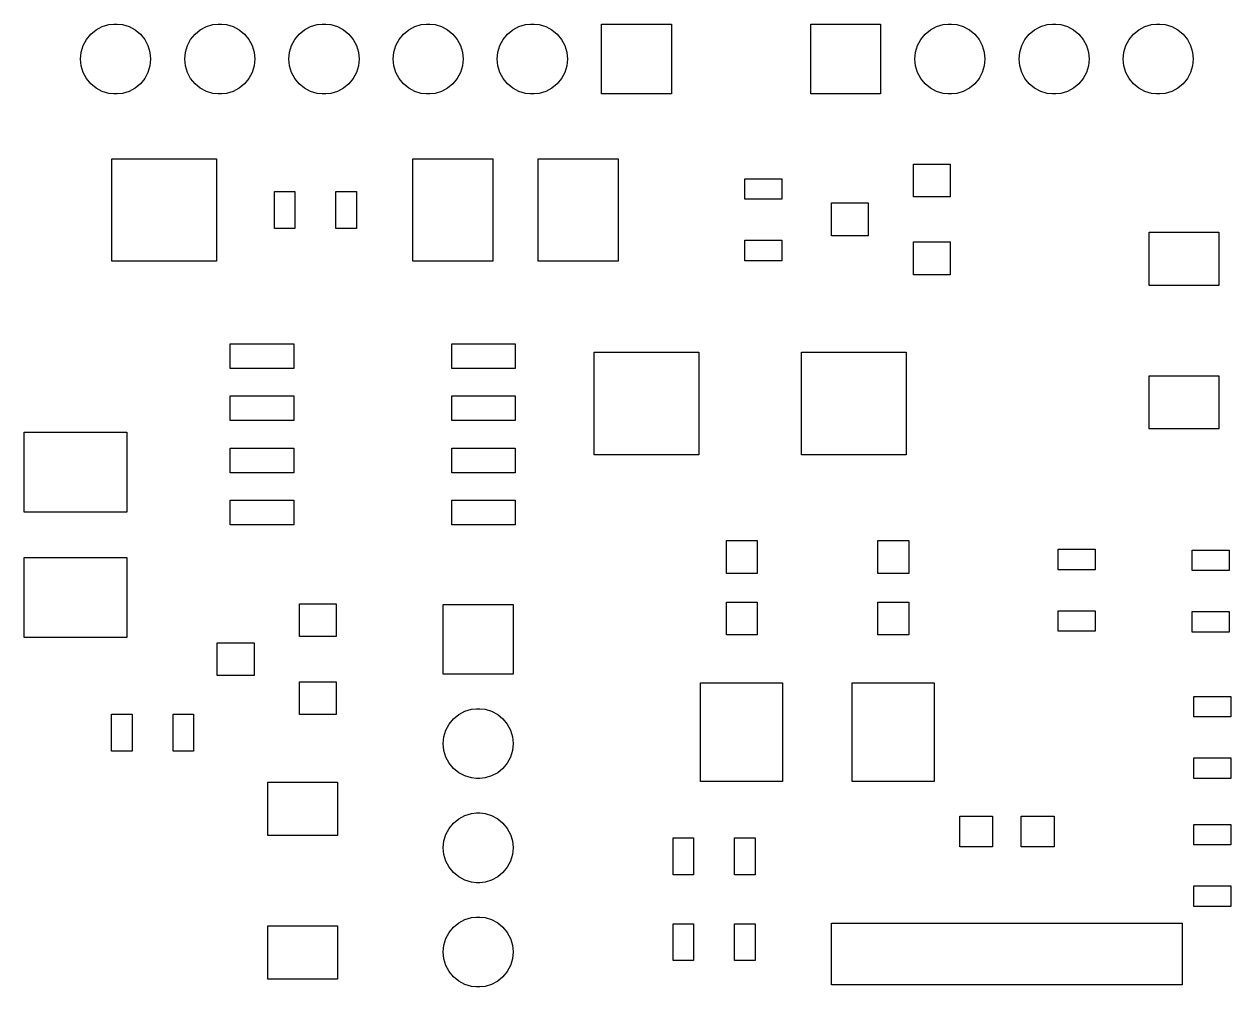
# Model space of a CAD drawing. Extents: x 91 to 190.2, y -113.8 to -60.
# Drawn here: x 114.1 to 143.52, y -85.42 to -61.95 of the extents above; entities that cross this region are included whole.
import ezdxf

# ---------------------------------------------------------------- set-up
doc = ezdxf.new("R2010")
doc.units = 0
doc.header["$MEASUREMENT"] = 0
doc.layers.add('BLACK', color=7, linetype='CONTINUOUS')

msp = doc.modelspace()

# ---------------------------------------------------------------- linework, layer by layer
at = {"layer": 'BLACK', "linetype": 'CONTINUOUS'}
for p, q in [((115.855, -62.0898), (116.003, -62.0109)), ((116.003, -62.0109), (116.163, -61.9623)), ((116.163, -61.9623), (116.288, -61.95)), ((116.288, -61.95), (116.372, -61.95)), ((116.372, -61.95), (116.497, -61.9623)), ((116.497, -61.9623), (116.657, -62.0109)), ((116.657, -62.0109), (116.805, -62.0898)), ((118.395, -62.0898), (118.543, -62.0109)), ((118.543, -62.0109), (118.703, -61.9623)), ((118.703, -61.9623), (118.828, -61.95)), ((118.828, -61.95), (118.912, -61.95)), ((118.912, -61.95), (119.037, -61.9623)), ((119.037, -61.9623), (119.197, -62.0109)), ((119.197, -62.0109), (119.345, -62.0898)), ((120.935, -62.0898), (121.083, -62.0109)), ((121.083, -62.0109), (121.243, -61.9623)), ((121.243, -61.9623), (121.368, -61.95)), ((121.368, -61.95), (121.452, -61.95)), ((121.452, -61.95), (121.577, -61.9623)), ((121.577, -61.9623), (121.737, -62.0109)), ((121.737, -62.0109), (121.885, -62.0898)), ((123.475, -62.0898), (123.623, -62.0109)), ((123.623, -62.0109), (123.783, -61.9623)), ((123.783, -61.9623), (123.908, -61.95)), ((123.908, -61.95), (123.992, -61.95)), ((123.992, -61.95), (124.117, -61.9623)), ((124.117, -61.9623), (124.277, -62.0109)), ((124.277, -62.0109), (124.425, -62.0898)), ((126.015, -62.0898), (126.163, -62.0109)), ((126.163, -62.0109), (126.323, -61.9623)), ((126.323, -61.9623), (126.448, -61.95)), ((126.448, -61.95), (126.532, -61.95)), ((126.532, -61.95), (126.657, -61.9623)), ((126.657, -61.9623), (126.817, -62.0109)), ((126.817, -62.0109), (126.965, -62.0898)), ((128.18, -63.65), (128.18, -61.95)), ((128.18, -61.95), (129.88, -61.95)), ((129.88, -61.95), (129.88, -63.65)), ((133.28, -63.65), (133.28, -61.95)), ((133.28, -61.95), (134.98, -61.95)), ((134.98, -61.95), (134.98, -63.65)), ((136.195, -62.0898), (136.343, -62.0109)), ((136.343, -62.0109), (136.503, -61.9623)), ((136.503, -61.9623), (136.628, -61.95)), ((136.628, -61.95), (136.712, -61.95)), ((136.712, -61.95), (136.837, -61.9623)), ((136.837, -61.9623), (136.997, -62.0109)), ((136.997, -62.0109), (137.145, -62.0898)), ((138.735, -62.0898), (138.883, -62.0109)), ((138.883, -62.0109), (139.043, -61.9623)), ((139.043, -61.9623), (139.168, -61.95)), ((139.168, -61.95), (139.252, -61.95)), ((139.252, -61.95), (139.377, -61.9623)), ((139.377, -61.9623), (139.537, -62.0109)), ((139.537, -62.0109), (139.685, -62.0898)), ((141.275, -62.0898), (141.423, -62.0109)), ((141.423, -62.0109), (141.583, -61.9623)), ((141.583, -61.9623), (141.708, -61.95)), ((141.708, -61.95), (141.792, -61.95)), ((141.792, -61.95), (141.917, -61.9623)), ((141.917, -61.9623), (142.077, -62.0109)), ((142.077, -62.0109), (142.225, -62.0898)), ((115.541, -62.4731), (115.62, -62.3255)), ((115.62, -62.3255), (115.726, -62.1961)), ((115.726, -62.1961), (115.855, -62.0898)), ((116.805, -62.0898), (116.934, -62.1961)), ((116.934, -62.1961), (117.04, -62.3255)), ((117.04, -62.3255), (117.119, -62.4731)), ((118.081, -62.4731), (118.16, -62.3255)), ((118.16, -62.3255), (118.266, -62.1961)), ((118.266, -62.1961), (118.395, -62.0898)), ((119.345, -62.0898), (119.474, -62.1961)), ((119.474, -62.1961), (119.58, -62.3255)), ((119.58, -62.3255), (119.659, -62.4731)), ((120.621, -62.4731), (120.7, -62.3255)), ((120.7, -62.3255), (120.806, -62.1961)), ((120.806, -62.1961), (120.935, -62.0898)), ((121.885, -62.0898), (122.014, -62.1961)), ((122.014, -62.1961), (122.12, -62.3255)), ((122.12, -62.3255), (122.199, -62.4731)), ((123.161, -62.4731), (123.24, -62.3255)), ((123.24, -62.3255), (123.346, -62.1961)), ((123.346, -62.1961), (123.475, -62.0898)), ((124.425, -62.0898), (124.554, -62.1961)), ((124.554, -62.1961), (124.66, -62.3255)), ((124.66, -62.3255), (124.739, -62.4731)), ((125.701, -62.4731), (125.78, -62.3255)), ((125.78, -62.3255), (125.886, -62.1961)), ((125.886, -62.1961), (126.015, -62.0898)), ((126.965, -62.0898), (127.094, -62.1961)), ((127.094, -62.1961), (127.2, -62.3255)), ((127.2, -62.3255), (127.279, -62.4731)), ((135.881, -62.4731), (135.96, -62.3255)), ((135.96, -62.3255), (136.066, -62.1961)), ((136.066, -62.1961), (136.195, -62.0898)), ((137.145, -62.0898), (137.274, -62.1961)), ((137.274, -62.1961), (137.38, -62.3255)), ((137.38, -62.3255), (137.459, -62.4731)), ((138.421, -62.4731), (138.5, -62.3255)), ((138.5, -62.3255), (138.606, -62.1961)), ((138.606, -62.1961), (138.735, -62.0898)), ((139.685, -62.0898), (139.814, -62.1961)), ((139.814, -62.1961), (139.92, -62.3255)), ((139.92, -62.3255), (139.999, -62.4731)), ((140.961, -62.4731), (141.04, -62.3255)), ((141.04, -62.3255), (141.146, -62.1961)), ((141.146, -62.1961), (141.275, -62.0898)), ((142.225, -62.0898), (142.354, -62.1961)), ((142.354, -62.1961), (142.46, -62.3255)), ((142.46, -62.3255), (142.539, -62.4731)), ((115.476, -62.8), (115.492, -62.6334)), ((115.492, -62.6334), (115.541, -62.4731)), ((117.119, -62.4731), (117.168, -62.6334)), ((117.168, -62.6334), (117.184, -62.8)), ((118.016, -62.8), (118.032, -62.6334)), ((118.032, -62.6334), (118.081, -62.4731)), ((119.659, -62.4731), (119.708, -62.6334)), ((119.708, -62.6334), (119.724, -62.8)), ((120.556, -62.8), (120.572, -62.6334)), ((120.572, -62.6334), (120.621, -62.4731)), ((122.199, -62.4731), (122.248, -62.6334)), ((122.248, -62.6334), (122.264, -62.8)), ((123.096, -62.8), (123.112, -62.6334)), ((123.112, -62.6334), (123.161, -62.4731)), ((124.739, -62.4731), (124.788, -62.6334)), ((124.788, -62.6334), (124.804, -62.8)), ((125.636, -62.8), (125.652, -62.6334)), ((125.652, -62.6334), (125.701, -62.4731)), ((127.279, -62.4731), (127.328, -62.6334)), ((127.328, -62.6334), (127.344, -62.8)), ((135.816, -62.8), (135.832, -62.6334)), ((135.832, -62.6334), (135.881, -62.4731)), ((137.459, -62.4731), (137.508, -62.6334)), ((137.508, -62.6334), (137.524, -62.8)), ((138.356, -62.8), (138.372, -62.6334)), ((138.372, -62.6334), (138.421, -62.4731)), ((139.999, -62.4731), (140.048, -62.6334)), ((140.048, -62.6334), (140.064, -62.8)), ((140.896, -62.8), (140.912, -62.6334)), ((140.912, -62.6334), (140.961, -62.4731)), ((142.539, -62.4731), (142.588, -62.6334)), ((142.588, -62.6334), (142.604, -62.8)), ((115.492, -62.9666), (115.476, -62.8)), ((117.184, -62.8), (117.168, -62.9666)), ((118.032, -62.9666), (118.016, -62.8)), ((119.724, -62.8), (119.708, -62.9666)), ((120.572, -62.9666), (120.556, -62.8)), ((122.264, -62.8), (122.248, -62.9666)), ((123.112, -62.9666), (123.096, -62.8)), ((124.804, -62.8), (124.788, -62.9666)), ((125.652, -62.9666), (125.636, -62.8)), ((127.344, -62.8), (127.328, -62.9666)), ((135.832, -62.9666), (135.816, -62.8)), ((137.524, -62.8), (137.508, -62.9666)), ((138.372, -62.9666), (138.356, -62.8)), ((140.064, -62.8), (140.048, -62.9666)), ((140.912, -62.9666), (140.896, -62.8)), ((142.604, -62.8), (142.588, -62.9666)), ((115.541, -63.1269), (115.492, -62.9666)), ((115.62, -63.2745), (115.541, -63.1269)), ((117.119, -63.1269), (117.04, -63.2745)), ((117.168, -62.9666), (117.119, -63.1269)), ((118.081, -63.1269), (118.032, -62.9666)), ((118.16, -63.2745), (118.081, -63.1269)), ((119.659, -63.1269), (119.58, -63.2745)), ((119.708, -62.9666), (119.659, -63.1269)), ((120.621, -63.1269), (120.572, -62.9666)), ((120.7, -63.2745), (120.621, -63.1269)), ((122.199, -63.1269), (122.12, -63.2745)), ((122.248, -62.9666), (122.199, -63.1269)), ((123.161, -63.1269), (123.112, -62.9666)), ((123.24, -63.2745), (123.161, -63.1269)), ((124.739, -63.1269), (124.66, -63.2745)), ((124.788, -62.9666), (124.739, -63.1269)), ((125.701, -63.1269), (125.652, -62.9666)), ((125.78, -63.2745), (125.701, -63.1269)), ((127.279, -63.1269), (127.2, -63.2745)), ((127.328, -62.9666), (127.279, -63.1269)), ((135.881, -63.1269), (135.832, -62.9666)), ((135.96, -63.2745), (135.881, -63.1269)), ((137.459, -63.1269), (137.38, -63.2745)), ((137.508, -62.9666), (137.459, -63.1269)), ((138.421, -63.1269), (138.372, -62.9666)), ((138.5, -63.2745), (138.421, -63.1269)), ((139.999, -63.1269), (139.92, -63.2745)), ((140.048, -62.9666), (139.999, -63.1269)), ((140.961, -63.1269), (140.912, -62.9666)), ((141.04, -63.2745), (140.961, -63.1269)), ((142.539, -63.1269), (142.46, -63.2745)), ((142.588, -62.9666), (142.539, -63.1269)), ((115.726, -63.4039), (115.62, -63.2745)), ((115.855, -63.5102), (115.726, -63.4039)), ((116.003, -63.5891), (115.855, -63.5102)), ((116.805, -63.5102), (116.657, -63.5891)), ((116.934, -63.4039), (116.805, -63.5102)), ((117.04, -63.2745), (116.934, -63.4039)), ((118.266, -63.4039), (118.16, -63.2745)), ((118.395, -63.5102), (118.266, -63.4039)), ((118.543, -63.5891), (118.395, -63.5102)), ((119.345, -63.5102), (119.197, -63.5891)), ((119.474, -63.4039), (119.345, -63.5102)), ((119.58, -63.2745), (119.474, -63.4039)), ((120.806, -63.4039), (120.7, -63.2745)), ((120.935, -63.5102), (120.806, -63.4039)), ((121.083, -63.5891), (120.935, -63.5102)), ((121.885, -63.5102), (121.737, -63.5891)), ((122.014, -63.4039), (121.885, -63.5102)), ((122.12, -63.2745), (122.014, -63.4039)), ((123.346, -63.4039), (123.24, -63.2745)), ((123.475, -63.5102), (123.346, -63.4039)), ((123.623, -63.5891), (123.475, -63.5102)), ((124.425, -63.5102), (124.277, -63.5891)), ((124.554, -63.4039), (124.425, -63.5102)), ((124.66, -63.2745), (124.554, -63.4039)), ((125.886, -63.4039), (125.78, -63.2745)), ((126.015, -63.5102), (125.886, -63.4039)), ((126.163, -63.5891), (126.015, -63.5102)), ((126.965, -63.5102), (126.817, -63.5891)), ((127.094, -63.4039), (126.965, -63.5102)), ((127.2, -63.2745), (127.094, -63.4039)), ((136.066, -63.4039), (135.96, -63.2745)), ((136.195, -63.5102), (136.066, -63.4039)), ((136.343, -63.5891), (136.195, -63.5102)), ((137.145, -63.5102), (136.997, -63.5891)), ((137.274, -63.4039), (137.145, -63.5102)), ((137.38, -63.2745), (137.274, -63.4039)), ((138.606, -63.4039), (138.5, -63.2745)), ((138.735, -63.5102), (138.606, -63.4039)), ((138.883, -63.5891), (138.735, -63.5102)), ((139.685, -63.5102), (139.537, -63.5891)), ((139.814, -63.4039), (139.685, -63.5102)), ((139.92, -63.2745), (139.814, -63.4039)), ((141.146, -63.4039), (141.04, -63.2745)), ((141.275, -63.5102), (141.146, -63.4039)), ((141.423, -63.5891), (141.275, -63.5102)), ((142.225, -63.5102), (142.077, -63.5891)), ((142.354, -63.4039), (142.225, -63.5102)), ((142.46, -63.2745), (142.354, -63.4039)), ((116.163, -63.6377), (116.003, -63.5891)), ((116.288, -63.65), (116.163, -63.6377)), ((116.372, -63.65), (116.288, -63.65)), ((116.497, -63.6377), (116.372, -63.65)), ((116.657, -63.5891), (116.497, -63.6377)), ((118.703, -63.6377), (118.543, -63.5891)), ((118.828, -63.65), (118.703, -63.6377)), ((118.912, -63.65), (118.828, -63.65)), ((119.037, -63.6377), (118.912, -63.65)), ((119.197, -63.5891), (119.037, -63.6377)), ((121.243, -63.6377), (121.083, -63.5891)), ((121.368, -63.65), (121.243, -63.6377)), ((121.452, -63.65), (121.368, -63.65)), ((121.577, -63.6377), (121.452, -63.65)), ((121.737, -63.5891), (121.577, -63.6377)), ((123.783, -63.6377), (123.623, -63.5891)), ((123.908, -63.65), (123.783, -63.6377)), ((123.992, -63.65), (123.908, -63.65)), ((124.117, -63.6377), (123.992, -63.65)), ((124.277, -63.5891), (124.117, -63.6377)), ((126.323, -63.6377), (126.163, -63.5891)), ((126.448, -63.65), (126.323, -63.6377)), ((126.532, -63.65), (126.448, -63.65)), ((126.657, -63.6377), (126.532, -63.65)), ((126.817, -63.5891), (126.657, -63.6377)), ((129.88, -63.65), (128.18, -63.65)), ((134.98, -63.65), (133.28, -63.65)), ((136.503, -63.6377), (136.343, -63.5891)), ((136.628, -63.65), (136.503, -63.6377)), ((136.712, -63.65), (136.628, -63.65)), ((136.837, -63.6377), (136.712, -63.65)), ((136.997, -63.5891), (136.837, -63.6377)), ((139.043, -63.6377), (138.883, -63.5891)), ((139.168, -63.65), (139.043, -63.6377)), ((139.252, -63.65), (139.168, -63.65)), ((139.377, -63.6377), (139.252, -63.65)), ((139.537, -63.5891), (139.377, -63.6377)), ((141.583, -63.6377), (141.423, -63.5891)), ((141.708, -63.65), (141.583, -63.6377)), ((141.792, -63.65), (141.708, -63.65)), ((141.917, -63.6377), (141.792, -63.65)), ((142.077, -63.5891), (141.917, -63.6377)), ((116.24, -67.73), (116.24, -65.23)), ((116.24, -65.23), (118.79, -65.23)), ((118.79, -65.23), (118.79, -67.73)), ((123.58, -67.73), (123.58, -65.23)), ((123.58, -65.23), (125.53, -65.23)), ((125.53, -65.23), (125.53, -67.73)), ((126.63, -67.73), (126.63, -65.23)), ((126.63, -65.23), (128.58, -65.23)), ((128.58, -65.23), (128.58, -67.73)), ((135.78, -66.16), (135.78, -65.36)), ((135.78, -65.36), (136.68, -65.36)), ((136.68, -65.36), (136.68, -66.16)), ((131.67, -66.22), (131.67, -65.72)), ((131.67, -65.72), (132.57, -65.72)), ((132.57, -65.72), (132.57, -66.22)), ((120.2, -66.93), (120.2, -66.03)), ((120.2, -66.03), (120.7, -66.03)), ((120.7, -66.03), (120.7, -66.93)), ((121.7, -66.93), (121.7, -66.03)), ((121.7, -66.03), (122.2, -66.03)), ((122.2, -66.03), (122.2, -66.93)), ((136.68, -66.16), (135.78, -66.16)), ((132.57, -66.22), (131.67, -66.22)), ((133.78, -67.11), (133.78, -66.31)), ((133.78, -66.31), (134.68, -66.31)), ((134.68, -66.31), (134.68, -67.11)), ((120.7, -66.93), (120.2, -66.93)), ((122.2, -66.93), (121.7, -66.93)), ((141.53, -68.32), (141.53, -67.02)), ((141.53, -67.02), (143.23, -67.02)), ((143.23, -67.02), (143.23, -68.32)), ((131.67, -67.72), (131.67, -67.22)), ((131.67, -67.22), (132.57, -67.22)), ((132.57, -67.22), (132.57, -67.72)), ((134.68, -67.11), (133.78, -67.11)), ((135.78, -68.06), (135.78, -67.26)), ((135.78, -67.26), (136.68, -67.26)), ((136.68, -67.26), (136.68, -68.06)), ((118.79, -67.73), (116.24, -67.73)), ((125.53, -67.73), (123.58, -67.73)), ((128.58, -67.73), (126.63, -67.73)), ((132.57, -67.72), (131.67, -67.72)), ((136.68, -68.06), (135.78, -68.06)), ((143.23, -68.32), (141.53, -68.32)), ((119.125, -70.345), (119.125, -69.745)), ((119.125, -69.745), (120.675, -69.745)), ((120.675, -69.745), (120.675, -70.345)), ((124.525, -70.345), (124.525, -69.745)), ((124.525, -69.745), (126.075, -69.745)), ((126.075, -69.745), (126.075, -70.345)), ((128, -72.45), (128, -69.95)), ((128, -69.95), (130.55, -69.95)), ((130.55, -69.95), (130.55, -72.45)), ((133.05, -72.45), (133.05, -69.95)), ((133.05, -69.95), (135.6, -69.95)), ((135.6, -69.95), (135.6, -72.45)), ((120.675, -70.345), (119.125, -70.345)), ((126.075, -70.345), (124.525, -70.345)), ((141.53, -71.82), (141.53, -70.52)), ((141.53, -70.52), (143.23, -70.52)), ((143.23, -70.52), (143.23, -71.82)), ((119.125, -71.615), (119.125, -71.015)), ((119.125, -71.015), (120.675, -71.015)), ((120.675, -71.015), (120.675, -71.615)), ((124.525, -71.615), (124.525, -71.015)), ((124.525, -71.015), (126.075, -71.015)), ((126.075, -71.015), (126.075, -71.615)), ((120.675, -71.615), (119.125, -71.615)), ((126.075, -71.615), (124.525, -71.615)), ((114.1, -73.85), (114.1, -71.9)), ((114.1, -71.9), (116.6, -71.9)), ((116.6, -71.9), (116.6, -73.85)), ((143.23, -71.82), (141.53, -71.82)), ((119.125, -72.885), (119.125, -72.285)), ((119.125, -72.285), (120.675, -72.285)), ((120.675, -72.285), (120.675, -72.885)), ((124.525, -72.885), (124.525, -72.285)), ((124.525, -72.285), (126.075, -72.285)), ((126.075, -72.285), (126.075, -72.885)), ((130.55, -72.45), (128, -72.45)), ((135.6, -72.45), (133.05, -72.45)), ((120.675, -72.885), (119.125, -72.885)), ((126.075, -72.885), (124.525, -72.885)), ((119.125, -74.155), (119.125, -73.555)), ((119.125, -73.555), (120.675, -73.555)), ((120.675, -73.555), (120.675, -74.155)), ((124.525, -74.155), (124.525, -73.555)), ((124.525, -73.555), (126.075, -73.555)), ((126.075, -73.555), (126.075, -74.155)), ((116.6, -73.85), (114.1, -73.85)), ((120.675, -74.155), (119.125, -74.155)), ((126.075, -74.155), (124.525, -74.155)), ((131.225, -75.34), (131.225, -74.54)), ((131.225, -74.54), (131.975, -74.54)), ((131.975, -74.54), (131.975, -75.34)), ((134.915, -75.34), (134.915, -74.54)), ((134.915, -74.54), (135.665, -74.54)), ((135.665, -74.54), (135.665, -75.34)), ((114.1, -76.9), (114.1, -74.95)), ((114.1, -74.95), (116.6, -74.95)), ((116.6, -74.95), (116.6, -76.9)), ((139.31, -75.25), (139.31, -74.75)), ((139.31, -74.75), (140.21, -74.75)), ((140.21, -74.75), (140.21, -75.25)), ((142.58, -75.27), (142.58, -74.77)), ((142.58, -74.77), (143.48, -74.77)), ((143.48, -74.77), (143.48, -75.27)), ((140.21, -75.25), (139.31, -75.25)), ((143.48, -75.27), (142.58, -75.27)), ((131.975, -75.34), (131.225, -75.34)), ((135.665, -75.34), (134.915, -75.34)), ((120.81, -76.88), (120.81, -76.08)), ((120.81, -76.08), (121.71, -76.08)), ((121.71, -76.08), (121.71, -76.88)), ((124.32, -77.8), (124.32, -76.1)), ((124.32, -76.1), (126.02, -76.1)), ((126.02, -76.1), (126.02, -77.8)), ((131.225, -76.84), (131.225, -76.04)), ((131.225, -76.04), (131.975, -76.04)), ((131.975, -76.04), (131.975, -76.84)), ((134.915, -76.84), (134.915, -76.04)), ((134.915, -76.04), (135.665, -76.04)), ((135.665, -76.04), (135.665, -76.84)), ((139.31, -76.75), (139.31, -76.25)), ((139.31, -76.25), (140.21, -76.25)), ((140.21, -76.25), (140.21, -76.75)), ((142.58, -76.77), (142.58, -76.27)), ((142.58, -76.27), (143.48, -76.27)), ((143.48, -76.27), (143.48, -76.77)), ((140.21, -76.75), (139.31, -76.75)), ((143.48, -76.77), (142.58, -76.77)), ((116.6, -76.9), (114.1, -76.9)), ((118.81, -77.83), (118.81, -77.03)), ((118.81, -77.03), (119.71, -77.03)), ((119.71, -77.03), (119.71, -77.83)), ((121.71, -76.88), (120.81, -76.88)), ((131.975, -76.84), (131.225, -76.84)), ((135.665, -76.84), (134.915, -76.84)), ((119.71, -77.83), (118.81, -77.83)), ((126.02, -77.8), (124.32, -77.8)), ((120.81, -78.78), (120.81, -77.98)), ((120.81, -77.98), (121.71, -77.98)), ((121.71, -77.98), (121.71, -78.78)), ((130.59, -80.41), (130.59, -78.01)), ((130.59, -78.01), (132.59, -78.01)), ((132.59, -78.01), (132.59, -80.41)), ((134.29, -80.41), (134.29, -78.01)), ((134.29, -78.01), (136.29, -78.01)), ((136.29, -78.01), (136.29, -80.41)), ((142.62, -78.84), (142.62, -78.34)), ((142.62, -78.34), (143.52, -78.34)), ((143.52, -78.34), (143.52, -78.84)), ((116.23, -79.67), (116.23, -78.77)), ((116.23, -78.77), (116.73, -78.77)), ((116.73, -78.77), (116.73, -79.67)), ((117.73, -79.67), (117.73, -78.77)), ((117.73, -78.77), (118.23, -78.77)), ((118.23, -78.77), (118.23, -79.67)), ((121.71, -78.78), (120.81, -78.78)), ((124.566, -78.8861), (124.695, -78.7798)), ((124.695, -78.7798), (124.843, -78.7009)), ((124.843, -78.7009), (125.003, -78.6523)), ((125.003, -78.6523), (125.128, -78.64)), ((125.128, -78.64), (125.212, -78.64)), ((125.212, -78.64), (125.337, -78.6523)), ((125.337, -78.6523), (125.497, -78.7009)), ((125.497, -78.7009), (125.645, -78.7798)), ((125.645, -78.7798), (125.774, -78.8861)), ((143.52, -78.84), (142.62, -78.84)), ((124.381, -79.1631), (124.46, -79.0155)), ((124.46, -79.0155), (124.566, -78.8861)), ((125.774, -78.8861), (125.88, -79.0155)), ((125.88, -79.0155), (125.959, -79.1631)), ((124.316, -79.49), (124.332, -79.3234)), ((124.332, -79.3234), (124.381, -79.1631)), ((125.959, -79.1631), (126.008, -79.3234)), ((126.008, -79.3234), (126.024, -79.49)), ((116.73, -79.67), (116.23, -79.67)), ((118.23, -79.67), (117.73, -79.67)), ((124.332, -79.6566), (124.316, -79.49)), ((124.381, -79.8169), (124.332, -79.6566)), ((126.008, -79.6566), (125.959, -79.8169)), ((126.024, -79.49), (126.008, -79.6566)), ((124.46, -79.9645), (124.381, -79.8169)), ((124.566, -80.0939), (124.46, -79.9645)), ((125.88, -79.9645), (125.774, -80.0939)), ((125.959, -79.8169), (125.88, -79.9645)), ((142.62, -80.34), (142.62, -79.84)), ((142.62, -79.84), (143.52, -79.84)), ((143.52, -79.84), (143.52, -80.34)), ((124.695, -80.2002), (124.566, -80.0939)), ((124.843, -80.2791), (124.695, -80.2002)), ((125.003, -80.3277), (124.843, -80.2791)), ((125.497, -80.2791), (125.337, -80.3277)), ((125.645, -80.2002), (125.497, -80.2791)), ((125.774, -80.0939), (125.645, -80.2002)), ((120.04, -81.73), (120.04, -80.43)), ((120.04, -80.43), (121.74, -80.43)), ((121.74, -80.43), (121.74, -81.73)), ((125.128, -80.34), (125.003, -80.3277)), ((125.212, -80.34), (125.128, -80.34)), ((125.337, -80.3277), (125.212, -80.34)), ((132.59, -80.41), (130.59, -80.41)), ((136.29, -80.41), (134.29, -80.41)), ((143.52, -80.34), (142.62, -80.34)), ((124.843, -81.2409), (125.003, -81.1923)), ((125.003, -81.1923), (125.128, -81.18)), ((125.128, -81.18), (125.212, -81.18)), ((125.212, -81.18), (125.337, -81.1923)), ((125.337, -81.1923), (125.497, -81.2409)), ((124.46, -81.5555), (124.566, -81.4261)), ((124.566, -81.4261), (124.695, -81.3198)), ((124.695, -81.3198), (124.843, -81.2409)), ((125.497, -81.2409), (125.645, -81.3198)), ((125.645, -81.3198), (125.774, -81.4261)), ((125.774, -81.4261), (125.88, -81.5555)), ((136.91, -82.005), (136.91, -81.255)), ((136.91, -81.255), (137.71, -81.255)), ((137.71, -81.255), (137.71, -82.005)), ((138.41, -82.005), (138.41, -81.255)), ((138.41, -81.255), (139.21, -81.255)), ((139.21, -81.255), (139.21, -82.005)), ((142.62, -81.96), (142.62, -81.46)), ((142.62, -81.46), (143.52, -81.46)), ((143.52, -81.46), (143.52, -81.96)), ((121.74, -81.73), (120.04, -81.73)), ((124.332, -81.8634), (124.381, -81.7031)), ((124.381, -81.7031), (124.46, -81.5555)), ((125.88, -81.5555), (125.959, -81.7031)), ((125.959, -81.7031), (126.008, -81.8634)), ((124.316, -82.03), (124.332, -81.8634)), ((124.332, -82.1966), (124.316, -82.03)), ((126.008, -81.8634), (126.024, -82.03)), ((126.024, -82.03), (126.008, -82.1966)), ((129.92, -82.69), (129.92, -81.79)), ((129.92, -81.79), (130.42, -81.79)), ((130.42, -81.79), (130.42, -82.69)), ((131.42, -82.69), (131.42, -81.79)), ((131.42, -81.79), (131.92, -81.79)), ((131.92, -81.79), (131.92, -82.69)), ((137.71, -82.005), (136.91, -82.005)), ((139.21, -82.005), (138.41, -82.005)), ((143.52, -81.96), (142.62, -81.96)), ((124.381, -82.3569), (124.332, -82.1966)), ((124.46, -82.5045), (124.381, -82.3569)), ((125.959, -82.3569), (125.88, -82.5045)), ((126.008, -82.1966), (125.959, -82.3569)), ((124.566, -82.6339), (124.46, -82.5045)), ((124.695, -82.7402), (124.566, -82.6339)), ((125.774, -82.6339), (125.645, -82.7402)), ((125.88, -82.5045), (125.774, -82.6339)), ((124.843, -82.8191), (124.695, -82.7402)), ((125.003, -82.8677), (124.843, -82.8191)), ((125.128, -82.88), (125.003, -82.8677)), ((125.212, -82.88), (125.128, -82.88)), ((125.337, -82.8677), (125.212, -82.88)), ((125.497, -82.8191), (125.337, -82.8677)), ((125.645, -82.7402), (125.497, -82.8191)), ((130.42, -82.69), (129.92, -82.69)), ((131.92, -82.69), (131.42, -82.69)), ((142.62, -83.46), (142.62, -82.96)), ((142.62, -82.96), (143.52, -82.96)), ((143.52, -82.96), (143.52, -83.46)), ((143.52, -83.46), (142.62, -83.46)), ((124.695, -83.8598), (124.843, -83.7809)), ((124.843, -83.7809), (125.003, -83.7323)), ((125.003, -83.7323), (125.128, -83.72)), ((125.128, -83.72), (125.212, -83.72)), ((125.212, -83.72), (125.337, -83.7323)), ((125.337, -83.7323), (125.497, -83.7809)), ((125.497, -83.7809), (125.645, -83.8598)), ((120.04, -85.23), (120.04, -83.93)), ((120.04, -83.93), (121.74, -83.93)), ((121.74, -83.93), (121.74, -85.23)), ((124.381, -84.2431), (124.46, -84.0955)), ((124.46, -84.0955), (124.566, -83.9661)), ((124.566, -83.9661), (124.695, -83.8598)), ((125.645, -83.8598), (125.774, -83.9661)), ((125.774, -83.9661), (125.88, -84.0955)), ((125.88, -84.0955), (125.959, -84.2431)), ((129.92, -84.78), (129.92, -83.88)), ((129.92, -83.88), (130.42, -83.88)), ((130.42, -83.88), (130.42, -84.78)), ((131.42, -84.78), (131.42, -83.88)), ((131.42, -83.88), (131.92, -83.88)), ((131.92, -83.88), (131.92, -84.78)), ((133.785, -85.37), (133.785, -83.87)), ((133.785, -83.87), (142.335, -83.87)), ((142.335, -83.87), (142.335, -85.37)), ((124.316, -84.57), (124.332, -84.4034)), ((124.332, -84.4034), (124.381, -84.2431)), ((125.959, -84.2431), (126.008, -84.4034)), ((126.008, -84.4034), (126.024, -84.57)), ((124.332, -84.7366), (124.316, -84.57)), ((126.024, -84.57), (126.008, -84.7366)), ((124.381, -84.8969), (124.332, -84.7366)), ((124.46, -85.0445), (124.381, -84.8969)), ((125.959, -84.8969), (125.88, -85.0445)), ((126.008, -84.7366), (125.959, -84.8969)), ((130.42, -84.78), (129.92, -84.78)), ((131.92, -84.78), (131.42, -84.78)), ((121.74, -85.23), (120.04, -85.23)), ((124.566, -85.1739), (124.46, -85.0445)), ((124.695, -85.2802), (124.566, -85.1739)), ((124.843, -85.3591), (124.695, -85.2802)), ((125.645, -85.2802), (125.497, -85.3591)), ((125.774, -85.1739), (125.645, -85.2802)), ((125.88, -85.0445), (125.774, -85.1739)), ((125.003, -85.4077), (124.843, -85.3591)), ((125.128, -85.42), (125.003, -85.4077)), ((125.212, -85.42), (125.128, -85.42)), ((125.337, -85.4077), (125.212, -85.42)), ((125.497, -85.3591), (125.337, -85.4077)), ((142.335, -85.37), (133.785, -85.37))]:
    msp.add_line(p, q, dxfattribs=at)

doc.saveas('drawing.dxf')
